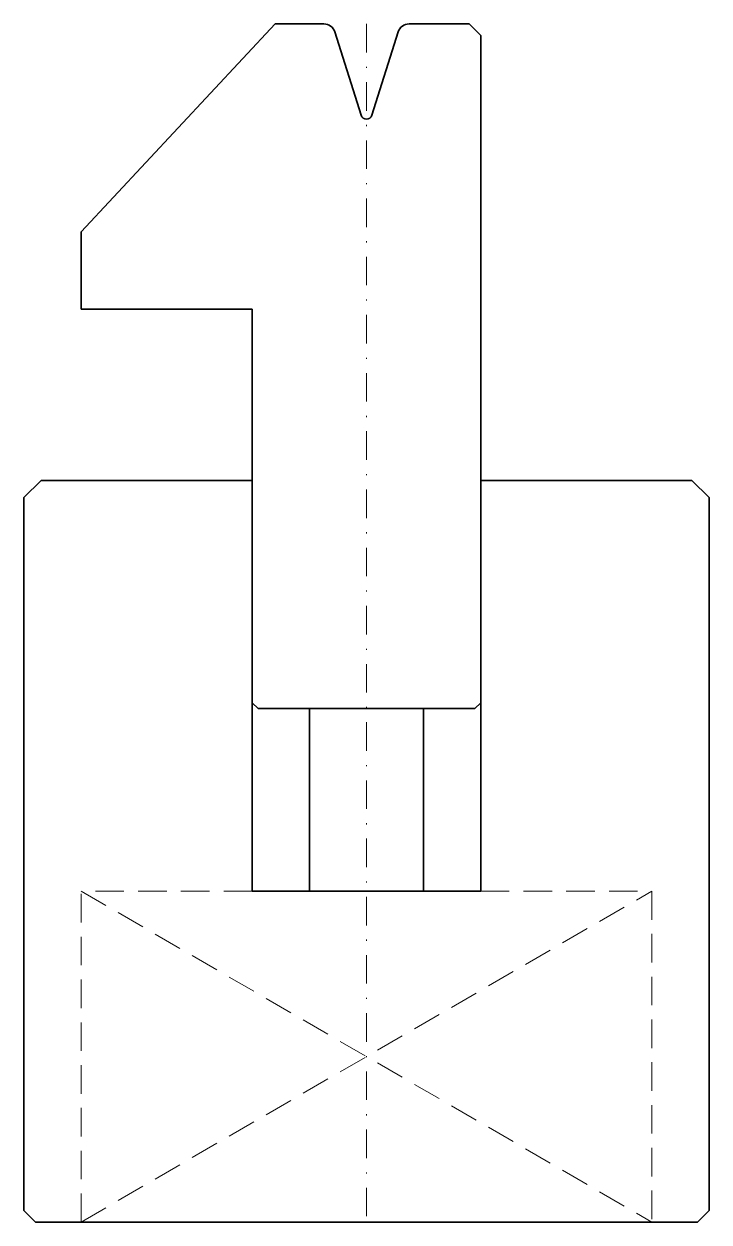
# Model space of a CAD drawing. Header units: millimetres. Extents: x -30 to 30, y -105 to 0.
import ezdxf

# ---------------------------------------------------------------- set-up
doc = ezdxf.new("R2010")
doc.units = ezdxf.units.MM
doc.header["$LTSCALE"] = 5
for name, pattern in [('AUSGEZOGEN', [0]), ('DASHDOT', [1, 0.5, -0.25, 0, -0.25]), ('DASHED', [0.75, 0.5, -0.25])]:
    doc.linetypes.add(name, pattern=pattern)
doc.layers.add('2', color=7, linetype='Continuous')

msp = doc.modelspace()

# ---------------------------------------------------------------- linework, layer by layer
at = {"layer": '2', "color": 7, "linetype": 'AUSGEZOGEN', "lineweight": 35}
for p, q in [((-25, -18.23), (-8, 0)), ((-8, 0), (-3.73, 0)), ((3.73, 0), (9, 0)), ((9, 0), (10, -1)), ((-2.78, -0.7), (-0.48, -8)), ((0.48, -8), (2.78, -0.7)), ((10, -76), (10, -1)), ((-25, -25), (-25, -18.23)), ((-10, -25), (-25, -25)), ((-10, -76), (-10, -25)), ((-30, -41.5), (-28.5, -40)), ((-28.5, -40), (-10, -40)), ((10, -40), (28.5, -40)), ((28.5, -40), (30, -41.5)), ((-30, -104), (-30, -41.5)), ((30, -41.5), (30, -104)), ((-9.5, -60), (-10, -59.5)), ((10, -59.5), (9.5, -60)), ((9.5, -60), (-9.5, -60)), ((-5, -60), (-5, -76)), ((5, -60), (5, -76)), ((-10, -76), (10, -76)), ((-30, -104), (-29, -105)), ((29, -105), (-29, -105)), ((30, -104), (29, -105))]:
    msp.add_line(p, q, dxfattribs=at)
at = {"layer": '2', "color": 7, "linetype": 'DASHDOT', "lineweight": 18}
msp.add_line((0, 0), (0, -105), dxfattribs=at)
at = {"layer": '2', "color": 7, "linetype": 'DASHED', "lineweight": 18}
for p, q in [((-25, -105), (-25, -76)), ((-10, -76), (-25, -76)), ((-25, -105), (25, -76)), ((-25, -76), (25, -105)), ((10, -76), (25, -76)), ((25, -76), (25, -105))]:
    msp.add_line(p, q, dxfattribs=at)
at = {"layer": '2', "color": 7, "linetype": 'AUSGEZOGEN', "lineweight": 35}
for centre, radius, start, end in [((-3.73, -1), 1, 17.5, 90), ((3.73, -1), 1, 90, 162.5), ((0, -7.85), 0.5, 197.5, 342.5)]:
    msp.add_arc(centre, radius, start, end, dxfattribs=at)

doc.saveas('drawing.dxf')
